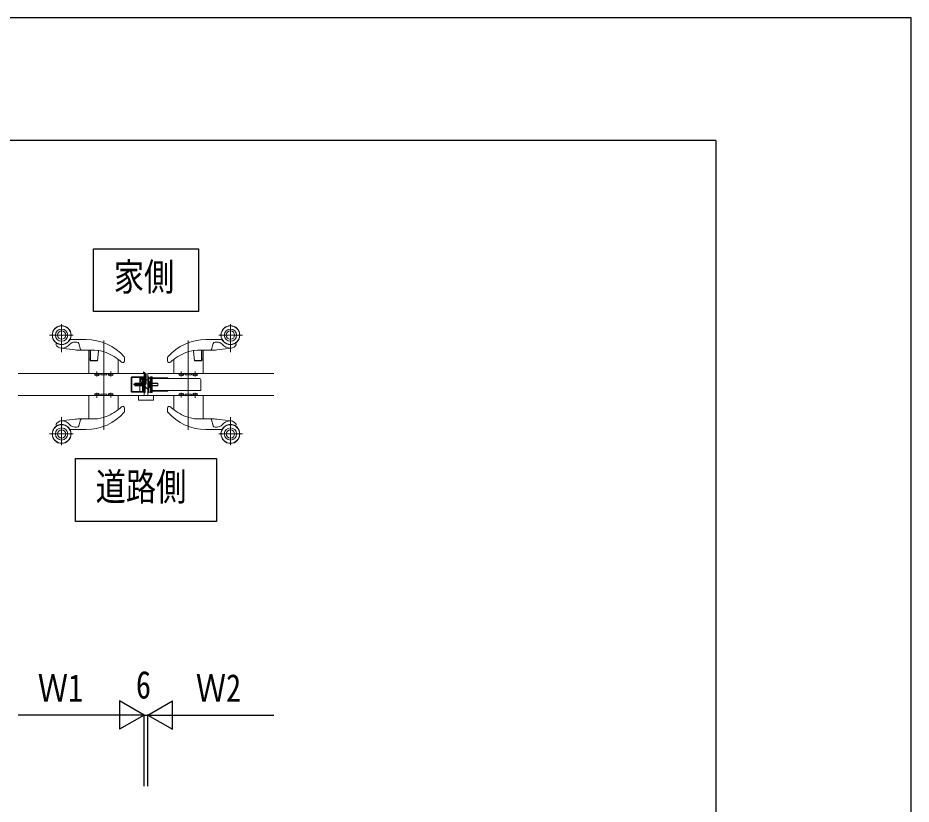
# Model space of a CAD drawing. Units: millimetres, scale not verified. Extents: x -4205 to 4205, y -2970 to 2970.
# Drawn here: x 2787 to 4205, y 1721 to 2970 of the extents above; entities that cross this region are included whole.
import ezdxf
from ezdxf.enums import TextEntityAlignment as Align

# ---------------------------------------------------------------- set-up
doc = ezdxf.new("R2010")
doc.units = ezdxf.units.MM
doc.header["$LTSCALE"] = 12
for name, color, linetype in [('0-2_USER1', 3, 'Continuous'), ('0-3_YKK_12', 2, 'Continuous'), ('0-5_YKK_D', 6, 'Continuous'), ('0-6_YKK_ZWAK', 7, 'Continuous')]:
    doc.layers.add(name, color=color, linetype=linetype)
doc.layers.add('0-4_YKK_A1', color=4, linetype='Continuous', lineweight=18)
doc.styles.add('ＭＳ ゴシック', font='')
doc.styles.get('ＭＳ ゴシック').set_extended_font_data('MS Gothic')

msp = doc.modelspace()

# ---------------------------------------------------------------- linework, layer by layer
at = {"layer": '0-2_USER1'}
for points in [[(2906.82, 2503.35), (2906.82, 2603.35), (3073.22, 2603.35), (3073.22, 2503.35)], [(2878.02, 2170), (2878.02, 2270), (3102.02, 2270), (3102.02, 2170)]]:
    msp.add_lwpolyline(points, close=True, dxfattribs=at)
at = {"layer": '0-3_YKK_12'}
for p, q in [((2990.02, 2388), (2990.02, 2405)), ((2989.82, 2387.5), (2970.3, 2387.5))]:
    msp.add_line(p, q, dxfattribs=at)
at = {"layer": '0-4_YKK_A1'}
for p, q in [((2856.02, 2439.12), (2856.02, 2483.6)), ((3124.02, 2439.12), (3124.02, 2483.6)), ((2836.72, 2466), (2874.32, 2466)), ((2895.02, 2459), (2870.16, 2459)), ((2880.3, 2455), (2876.93, 2455)), ((2923.02, 2457.4), (2923.02, 2315.54)), ((3057.02, 2457.4), (3057.02, 2315.54)), ((3085.02, 2459), (3109.88, 2459)), ((3099.74, 2455), (3103.11, 2455)), ((3143.32, 2466), (3105.72, 2466)), ((2854.83, 2445.27), (2877.56, 2442.54)), ((2883.17, 2452.88), (2886.09, 2443.41)), ((2886.51, 2442), (2887.98, 2442)), ((2908.02, 2442), (2887.98, 2442)), ((2899.02, 2428), (2899.02, 2441)), ((2901.52, 2440.5), (2901.52, 2428)), ((2902.02, 2440), (2902.02, 2438.23)), ((2914.39, 2441.17), (2913.86, 2435.14)), ((2913.87, 2434.99), (2914.4, 2441.06)), ((2914.41, 2441.31), (2914.42, 2441.31)), ((3065.63, 2441.31), (3065.62, 2441.31)), ((3066.17, 2434.99), (3065.64, 2441.06)), ((3065.65, 2441.17), (3066.18, 2435.14)), ((3072.02, 2442), (3092.06, 2442)), ((3078.02, 2440), (3078.02, 2438.23)), ((3078.52, 2440.5), (3078.52, 2428)), ((3081.02, 2428), (3081.02, 2441)), ((3093.52, 2442), (3092.06, 2442)), ((3096.87, 2452.88), (3093.95, 2443.41)), ((3125.21, 2445.27), (3102.48, 2442.54)), ((2899.02, 2405), (2899.02, 2428)), ((2899.02, 2428), (2901.52, 2428)), ((2901.52, 2428), (2901.52, 2425.3)), ((2913.02, 2425.3), (2913.43, 2430.01)), ((2913.4, 2429.86), (2913.06, 2425.96)), ((2913.86, 2435.14), (2913.4, 2429.86)), ((2946.02, 2405), (2946.02, 2426.81)), ((2956.02, 2425.26), (2956.02, 2429.65)), ((3024.02, 2425.26), (3024.02, 2429.65)), ((3034.02, 2405), (3034.02, 2426.81)), ((3066.18, 2435.14), (3066.64, 2429.86)), ((3067.02, 2425.3), (3066.61, 2430.01)), ((3066.64, 2429.86), (3066.98, 2425.96)), ((3078.52, 2428), (3078.52, 2425.3)), ((3081.02, 2428), (3078.52, 2428)), ((3081.02, 2405), (3081.02, 2428)), ((2913.02, 2425.3), (2901.52, 2425.3)), ((2902.52, 2425.5), (2912.56, 2425.5)), ((3067.02, 2425.3), (3078.52, 2425.3)), ((3077.52, 2425.5), (3067.48, 2425.5)), ((2987.02, 2405), (2787.02, 2405)), ((2899.02, 2405), (2946.02, 2405)), ((2908.52, 2404), (2908.62, 2402.88)), ((2912.02, 2408.47), (2912.02, 2400.43)), ((2915.42, 2402.88), (2915.52, 2404)), ((2918.02, 2405), (2918.02, 2403.3)), ((2918.32, 2403), (2927.72, 2403)), ((2928.02, 2403.3), (2928.02, 2405)), ((2930.22, 2404), (2930.22, 2405)), ((2937.82, 2404), (2930.22, 2404)), ((2930.52, 2404), (2930.62, 2402.88)), ((2934.02, 2408.03), (2934.02, 2400.43)), ((2937.42, 2402.88), (2937.52, 2404)), ((2937.82, 2405), (2937.82, 2404)), ((2966.52, 2376.5), (2966.52, 2398.5)), ((2966.52, 2398.5), (2987.02, 2398.5)), ((2967.52, 2399.5), (2986.02, 2399.5)), ((2967.52, 2376.5), (2967.52, 2398.5)), ((2980.02, 2399), (2980.02, 2376)), ((2980.52, 2399.5), (2984.52, 2399.5)), ((2986.02, 2399.5), (2984.52, 2399.5)), ((2984.52, 2399.5), (2986.02, 2399.5)), ((2984.52, 2399.5), (2984.52, 2375.5)), ((2986.02, 2406), (2986.02, 2407.5)), ((2986.02, 2375.5), (2986.02, 2399.5)), ((2986.02, 2397.9), (2986.02, 2399.5)), ((2986.02, 2396.92), (2986.02, 2397.9)), ((2987.02, 2405), (2987.02, 2370)), ((2987.02, 2398), (2987.02, 2405)), ((2987.02, 2376.5), (2987.02, 2398.5)), ((2993.02, 2405), (3193.02, 2405)), ((2993.02, 2405), (2993.02, 2370)), ((2993.02, 2400), (2994.52, 2400)), ((2993.02, 2375), (2993.02, 2400)), ((2994.52, 2375), (2994.52, 2400)), ((2997.02, 2398), (2994.52, 2398)), ((2997.02, 2399.9), (2997.02, 2375.1)), ((2998.02, 2399.9), (2997.02, 2399.9)), ((2998.02, 2375.1), (2998.02, 2399.9)), ((3024.52, 2398), (3000.02, 2398)), ((3024.52, 2397), (3024.52, 2398)), ((3081.02, 2405), (3034.02, 2405)), ((3042.22, 2405), (3042.22, 2404)), ((3042.22, 2404), (3049.82, 2404)), ((3042.62, 2402.88), (3042.52, 2404)), ((3046.02, 2408.03), (3046.02, 2400.43)), ((3049.52, 2404), (3049.42, 2402.88)), ((3049.82, 2404), (3049.82, 2405)), ((3052.02, 2403.3), (3052.02, 2405)), ((3061.72, 2403), (3052.32, 2403)), ((3062.02, 2405), (3062.02, 2403.3)), ((3064.62, 2402.88), (3064.52, 2404)), ((3068.02, 2408.47), (3068.02, 2400.43)), ((3071.52, 2404), (3071.42, 2402.88)), ((2972.52, 2385.5), (2972.52, 2389.5)), ((2987.02, 2389.5), (2972.52, 2389.5)), ((2987.02, 2389.12), (2972.52, 2389.12)), ((2987.02, 2385.88), (2972.52, 2385.88)), ((2987.02, 2385.5), (2972.52, 2385.5)), ((2980.52, 2396.5), (2987.02, 2396.5)), ((2993.02, 2395), (2981.52, 2395)), ((2983.52, 2390.38), (2988.02, 2385.13)), ((2986.02, 2397.08), (2986.02, 2375.5)), ((2986.02, 2391), (2987.02, 2391)), ((2987.02, 2384), (2986.02, 2384)), ((2987.02, 2375), (2987.02, 2396.5)), ((2987.02, 2384.7), (2987.02, 2390.3)), ((2988.22, 2383.5), (2987.02, 2384.7)), ((2988.02, 2385.13), (2991.36, 2381.22)), ((2988.22, 2391.5), (2988.22, 2383.5)), ((2988.52, 2383.5), (2988.22, 2383.5)), ((2988.52, 2391.5), (2988.52, 2383.5)), ((2988.52, 2383.5), (2988.52, 2391.5)), ((2993.32, 2391.5), (2993.02, 2391.5)), ((2993.32, 2383.5), (2993.02, 2383.5)), ((2993.32, 2391.5), (2993.32, 2383.5)), ((2995.32, 2389.5), (2993.32, 2391.5)), ((2995.32, 2385.5), (2993.32, 2383.5)), ((2997.02, 2397), (2994.52, 2397)), ((3000.02, 2389.5), (2995.32, 2389.5)), ((2995.32, 2389.5), (2995.32, 2385.5)), ((2995.32, 2389.1), (3000.02, 2389.1)), ((2995.32, 2385.9), (3000.02, 2385.9)), ((3000.02, 2385.5), (2995.32, 2385.5)), ((2997.02, 2392.5), (2996.12, 2392.5)), ((2996.12, 2382.5), (2996.12, 2392.5)), ((2997.02, 2392.5), (2997.02, 2397)), ((3075.42, 2397), (3000.02, 2397)), ((3000.02, 2389.5), (3009.02, 2389.5)), ((3000.02, 2389.1), (3009.02, 2389.1)), ((3000.02, 2385.9), (3009.02, 2385.9)), ((3000.02, 2385.5), (3009.02, 2385.5)), ((3009.02, 2389.5), (3009.02, 2385.5)), ((2987.02, 2370), (2787.02, 2370)), ((2899.02, 2370), (2899.02, 2367)), ((2946.02, 2370), (2899.02, 2370)), ((2908.22, 2370), (2908.22, 2371)), ((2908.22, 2371), (2915.82, 2371)), ((2908.62, 2372.12), (2908.52, 2371)), ((2912.02, 2374.57), (2912.02, 2366.53)), ((2915.52, 2371), (2915.42, 2372.12)), ((2915.82, 2371), (2915.82, 2370)), ((2918.02, 2370), (2918.02, 2371.7)), ((2918.32, 2372), (2927.72, 2372)), ((2928.02, 2370), (2928.02, 2371.7)), ((2930.62, 2372.12), (2930.52, 2371)), ((2934.02, 2374.57), (2934.02, 2366.97)), ((2937.52, 2371), (2937.42, 2372.12)), ((2946.02, 2348.19), (2946.02, 2370)), ((2966.52, 2376.5), (2987.02, 2376.5)), ((2967.52, 2375.5), (2986.02, 2375.5)), ((2978.02, 2370), (2978.02, 2363.5)), ((2978.02, 2370), (3002.02, 2370)), ((2984.52, 2375.5), (2980.52, 2375.5)), ((2984.52, 2375.5), (2986.02, 2375.5)), ((2984.52, 2375.5), (2986.02, 2375.5)), ((2994.52, 2375), (2993.02, 2375)), ((2993.02, 2370), (3193.02, 2370)), ((2996.12, 2382.5), (2997.02, 2382.5)), ((2997.02, 2375.3), (2997.02, 2382.5)), ((2997.02, 2375.1), (2998.02, 2375.1)), ((3077.02, 2378), (3000.02, 2378)), ((3000.02, 2377), (3024.52, 2377)), ((3002.02, 2370), (3002.02, 2363.5)), ((3024.52, 2378), (3024.52, 2377)), ((3034.02, 2370), (3081.02, 2370)), ((3034.02, 2348.19), (3034.02, 2370)), ((3042.52, 2371), (3042.62, 2372.12)), ((3046.02, 2374.57), (3046.02, 2366.97)), ((3049.42, 2372.12), (3049.52, 2371)), ((3052.02, 2370), (3052.02, 2371.7)), ((3061.72, 2372), (3052.32, 2372)), ((3062.02, 2370), (3062.02, 2371.7)), ((3064.22, 2371), (3064.22, 2370)), ((3071.82, 2371), (3064.22, 2371)), ((3064.52, 2371), (3064.62, 2372.12)), ((3068.02, 2374.57), (3068.02, 2366.53)), ((3071.42, 2372.12), (3071.52, 2371)), ((3071.82, 2370), (3071.82, 2371)), ((3081.02, 2370), (3081.02, 2367)), ((2899.02, 2367), (2899.02, 2363.5)), ((2899.02, 2333.5), (2899.02, 2363.5)), ((2979.02, 2362.5), (3001.02, 2362.5)), ((3081.02, 2367), (3081.02, 2363.5)), ((3081.02, 2333.5), (3081.02, 2363.5)), ((2956.02, 2345.35), (2956.02, 2349.74)), ((3024.02, 2345.35), (3024.02, 2349.74)), ((2877.56, 2332.46), (2854.83, 2329.73)), ((2856.02, 2291.4), (2856.02, 2335.88)), ((2886.09, 2331.59), (2883.17, 2322.12)), ((2887.98, 2333), (2886.51, 2333)), ((2887.98, 2333), (2908.02, 2333)), ((3092.06, 2333), (3072.02, 2333)), ((3092.06, 2333), (3093.52, 2333)), ((3093.95, 2331.59), (3096.87, 2322.12)), ((3102.48, 2332.46), (3125.21, 2329.73)), ((3124.02, 2291.4), (3124.02, 2335.88)), ((2870.16, 2316), (2895.02, 2316)), ((2876.93, 2320), (2880.3, 2320)), ((3109.88, 2316), (3085.02, 2316)), ((3103.11, 2320), (3099.74, 2320)), ((2874.32, 2309), (2836.72, 2309)), ((3105.72, 2309), (3143.32, 2309))]:
    msp.add_line(p, q, dxfattribs=at)
for points in [[(2902.02, 2438.23), (2902.02, 2428.8), (2902.02, 2426)], [(3078.02, 2438.23), (3078.02, 2428.8), (3078.02, 2426)], [(2915.82, 2405), (2915.82, 2404), (2908.22, 2404), (2908.22, 2405)], [(2987.02, 2396.5), (2987.02, 2398), (2980.52, 2398), (2980.52, 2396.5)], [(2988.52, 2405), (2988.52, 2375), (2987.02, 2375)], [(2999.02, 2375.1), (3000.02, 2375.1), (3000.02, 2399.9), (2999.02, 2399.9), (2998.02, 2399.9)], [(2998.02, 2375.1), (2999.02, 2375.1), (2999.02, 2399.9)], [(3064.22, 2405), (3064.22, 2404), (3071.82, 2404), (3071.82, 2405)], [(2981.02, 2394.5), (2981.02, 2393.3), (2983.52, 2390.38)], [(2988.52, 2391.5), (2988.22, 2391.5), (2987.02, 2390.3)], [(3077.02, 2395.4), (3077.02, 2379.6), (3077.02, 2378)], [(2930.22, 2370), (2930.22, 2371), (2937.82, 2371), (2937.82, 2370)], [(2997.02, 2375.3), (2995.82, 2375.3), (2994.52, 2375.3)], [(3049.82, 2370), (3049.82, 2371), (3042.22, 2371), (3042.22, 2370)]]:
    msp.add_lwpolyline(points, dxfattribs=at)
for centre, radius in [((2856.02, 2466), 15), ((2856.02, 2466), 14.7), ((2856.02, 2466), 9.71), ((2856.02, 2466), 6.62), ((3124.02, 2466), 15), ((3124.02, 2466), 14.7), ((3124.02, 2466), 9.71), ((3124.02, 2466), 6.62), ((2856.02, 2309), 15), ((2856.02, 2309), 14.7), ((2856.02, 2309), 9.71), ((2856.02, 2309), 6.62), ((3124.02, 2309), 15), ((3124.02, 2309), 14.7), ((3124.02, 2309), 9.71), ((3124.02, 2309), 6.62)]:
    msp.add_circle(centre, radius, dxfattribs=at)
for centre, radius, start, end in [((2856.02, 2466), 15, 242.67786, 328.99194), ((2870.16, 2457.5), 1.5, 90.00099, 148.99194), ((2876.93, 2445), 10, 90, 140.22969), ((2880.3, 2452), 3, 17.10292, 90), ((2895.02, 2379), 80, 41.1281, 89.99959), ((3085.02, 2379), 80, 90.00041, 138.8719), ((3099.74, 2452), 3, 90, 162.89708), ((3103.11, 2445), 10, 39.77031, 90), ((3109.88, 2457.5), 1.5, 31.00806, 89.99901), ((3124.02, 2466), 15, 211.00806, 297.32214), ((2848.45, 2451.34), 1.5, 62.67786, 207.00257), ((2856.02, 2455.2), 10, 207.00257, 263.14008), ((2856.02, 2466), 15, 261.17985, 278.82015), ((2856.02, 2455.2), 10, 263.14008, 270), ((2856.02, 2462.4), 17.2, 270, 320.22969), ((2886.51, 2517), 75, 263.14008, 270), ((2888, 2444), 2, 197.10292, 210), ((2888, 2444), 2, 210, 270), ((2900.02, 2441), 1, 90, 180), ((2900.02, 2440.5), 1.5, 0, 90), ((2899.02, 2440), 3, 0, 41.81031), ((2908.02, 2392), 50, 68.13628, 89.99998), ((2916.38, 2441), 2, 163.07655, 175), ((2914.9, 2441.02), 0.5, 82.01427, 175), ((3072.02, 2392), 50, 90.00002, 111.86372), ((3065.14, 2441.02), 0.5, 5, 97.98573), ((3063.66, 2441), 2, 5, 16.92345), ((3081.02, 2440), 3, 138.18969, 180), ((3080.02, 2440.5), 1.5, 90, 180), ((3080.02, 2441), 1, 0, 90), ((3092.04, 2444), 2, 270, 330), ((3093.52, 2517), 75, 270, 276.85992), ((3092.04, 2444), 2, 330, 342.89708), ((3124.02, 2462.4), 17.2, 219.77031, 270), ((3124.02, 2466), 15, 261.17985, 278.82015), ((3124.02, 2455.2), 10, 270, 276.85992), ((3124.02, 2455.2), 10, 276.85992, 332.99743), ((3131.59, 2451.34), 1.5, 332.99743, 117.32214), ((2902.52, 2426), 0.5, 180, 270), ((2912.56, 2426), 0.5, 270, 355), ((2896.85, 2364.16), 80, 47.40829, 68.13629), ((2945.02, 2426.81), 1, 0, 38.17852), ((2953.02, 2429.65), 3, 0, 41.1286), ((3027.02, 2429.65), 3, 138.8714, 180), ((3083.19, 2364.16), 80, 111.86371, 132.59171), ((3035.02, 2426.81), 1, 141.82148, 180), ((3067.48, 2426), 0.5, 185, 270), ((3077.52, 2426), 0.5, 270, 0), ((2953.02, 2425.25), 3, 227.26797, 0.1403), ((3027.02, 2425.25), 3, 179.8597, 312.73203), ((2909.91, 2402.99), 1.3, 185, 254.11915), ((2912.02, 2410.4), 9, 254.11915, 285.88085), ((2914.13, 2402.99), 1.3, 285.88085, 355), ((2918.32, 2403.3), 0.3, 180, 270), ((2927.72, 2403.3), 0.3, 270, 0), ((2931.91, 2402.99), 1.3, 185, 254.11915), ((2934.02, 2410.4), 9, 254.11915, 285.88085), ((2936.13, 2402.99), 1.3, 285.88085, 355), ((2967.52, 2398.5), 1, 90, 180), ((2980.52, 2399), 0.5, 90, 180), ((2986.02, 2405), 2.5, 0, 90), ((2986.02, 2405), 1, 0, 90), ((3043.91, 2402.99), 1.3, 185, 254.11915), ((3046.02, 2410.4), 9, 254.11915, 285.88085), ((3048.13, 2402.99), 1.3, 285.88085, 355), ((3052.32, 2403.3), 0.3, 180, 270), ((3061.72, 2403.3), 0.3, 270, 0), ((3065.91, 2402.99), 1.3, 185, 254.11915), ((3068.02, 2410.4), 9, 254.11915, 285.88085), ((3070.13, 2402.99), 1.3, 285.88085, 355), ((2981.52, 2394.5), 0.5, 90, 180), ((3075.42, 2395.4), 1.6, 0, 90), ((2909.91, 2372.01), 1.3, 105.88085, 175), ((2912.02, 2364.6), 9, 74.11915, 105.88085), ((2914.13, 2372.01), 1.3, 5, 74.11915), ((2918.32, 2371.7), 0.3, 90, 180), ((2927.72, 2371.7), 0.3, 0, 90), ((2931.91, 2372.01), 1.3, 105.88085, 175), ((2934.02, 2364.6), 9, 74.11915, 105.88085), ((2936.13, 2372.01), 1.3, 5, 74.11915), ((2967.52, 2376.5), 1, 180, 270), ((2980.52, 2376), 0.5, 180, 270), ((2994.02, 2383.5), 3.5, 220.57456, 253.39845), ((3043.91, 2372.01), 1.3, 105.88085, 175), ((3046.02, 2364.6), 9, 74.11915, 105.88085), ((3048.13, 2372.01), 1.3, 5, 74.11915), ((3052.32, 2371.7), 0.3, 90, 180), ((3061.72, 2371.7), 0.3, 0, 90), ((3065.91, 2372.01), 1.3, 105.88085, 175), ((3068.02, 2364.6), 9, 74.11915, 105.88085), ((3070.13, 2372.01), 1.3, 5, 74.11915), ((2979.02, 2363.5), 1, 180, 270), ((3001.02, 2363.5), 1, 270, 360), ((2895.02, 2396), 80, 270.00041, 318.8719), ((2896.85, 2410.84), 80, 291.86371, 312.59171), ((2945.02, 2348.19), 1, 321.82148, 0), ((2953.02, 2349.75), 3, 359.8597, 132.73203), ((2953.02, 2345.35), 3, 318.8714, 0), ((3027.02, 2349.75), 3, 47.26797, 180.1403), ((3027.02, 2345.35), 3, 180, 221.1286), ((3085.02, 2396), 80, 221.1281, 269.99959), ((3083.19, 2410.84), 80, 227.40829, 248.13629), ((3035.02, 2348.19), 1, 180, 218.17852), ((2856.02, 2319.8), 10, 96.85992, 152.99743), ((2856.02, 2319.8), 10, 90, 96.85992), ((2856.02, 2312.6), 17.2, 39.77031, 90), ((2886.51, 2258), 75, 90, 96.85992), ((2888, 2331), 2, 150, 162.89708), ((2888, 2331), 2, 90, 150), ((2898.22, 2334), 1, 270, 323.55544), ((2900.02, 2333.5), 1, 180, 185.39634), ((2908.02, 2383), 50, 270.00002, 291.86372), ((3072.02, 2383), 50, 248.13628, 269.99998), ((3080.02, 2333.5), 1, 354.60366, 0), ((3081.82, 2334), 1, 216.44456, 270), ((3092.04, 2331), 2, 30, 90), ((3093.52, 2258), 75, 83.14008, 90), ((3092.04, 2331), 2, 17.10292, 30), ((3124.02, 2312.6), 17.2, 90, 140.22969), ((3124.02, 2319.8), 10, 83.14008, 90), ((3124.02, 2319.8), 10, 27.00257, 83.14008), ((2848.45, 2323.66), 1.5, 152.99743, 297.32214), ((2856.02, 2309), 15, 31.00806, 117.32214), ((2856.02, 2309), 15, 81.17985, 98.82015), ((2870.16, 2317.5), 1.5, 211.00806, 269.99901), ((2876.93, 2330), 10, 219.77031, 270), ((2880.3, 2323), 3, 270, 342.89708), ((3099.74, 2323), 3, 197.10292, 270), ((3103.11, 2330), 10, 270, 320.22969), ((3109.88, 2317.5), 1.5, 270.00099, 328.99194), ((3124.02, 2309), 15, 62.67786, 148.99194), ((3124.02, 2309), 15, 81.17985, 98.82015), ((3131.59, 2323.66), 1.5, 242.67786, 27.00257)]:
    msp.add_arc(centre, radius, start, end, dxfattribs=at)
at = {"layer": '0-5_YKK_D'}
for p, q in [((2987.02, 1862.42), (2948.05, 1884.92)), ((2948.05, 1884.92), (2948.05, 1839.92)), ((2993.02, 1862.42), (3031.99, 1884.92)), ((3031.99, 1839.92), (3031.99, 1884.92)), ((2942.02, 1862.42), (2787.02, 1862.42)), ((2987.02, 1862.42), (2909.08, 1862.42)), ((2987.02, 1862.42), (2948.05, 1839.92)), ((2987.02, 1862.42), (2970.02, 1862.42)), ((2987.02, 1749.54), (2987.02, 1863.42)), ((2987.02, 1749.54), (2987.02, 1863.42)), ((2987.02, 1862.42), (2993.02, 1862.42)), ((2993.02, 1749.54), (2993.02, 1863.42)), ((2993.02, 1749.54), (2993.02, 1863.42)), ((2993.02, 1862.42), (3010.02, 1862.42)), ((2993.02, 1862.42), (3031.99, 1839.92)), ((2993.02, 1862.42), (3070.96, 1862.42)), ((3038.02, 1862.42), (3193.02, 1862.42))]:
    msp.add_line(p, q, dxfattribs=at)
at = {"layer": '0-6_YKK_ZWAK'}
for q in [(-3904.98, 2775), (3895.02, -2525)]:
    msp.add_line((3895.02, 2775), q, dxfattribs=at)
msp.add_lwpolyline([(-4205, -2970), (4205, -2970), (4205, 2970), (-4205, 2970)], close=True, dxfattribs=at)

# ---------------------------------------------------------------- texts
at = {"layer": '0-2_USER1', "style": 'ＭＳ ゴシック', "width": 0.8}
for s, p in [('家側', (2938.82, 2523.35)), ('道路側', (2910.02, 2190))]:
    msp.add_text(s, height=43.99, dxfattribs=at).set_placement(p, align=Align.BOTTOM_LEFT)
at = {"layer": '0-5_YKK_D', "style": 'ＭＳ ゴシック', "width": 0.8}
for s, p in [('6', (2974.02, 1875.42)), ('Ｗ1', (2818.12, 1870.42)), ('Ｗ2', (3069.12, 1870.42))]:
    msp.add_text(s, height=43.99, dxfattribs=at).set_placement(p, align=Align.BOTTOM_LEFT)

doc.saveas('drawing.dxf')
